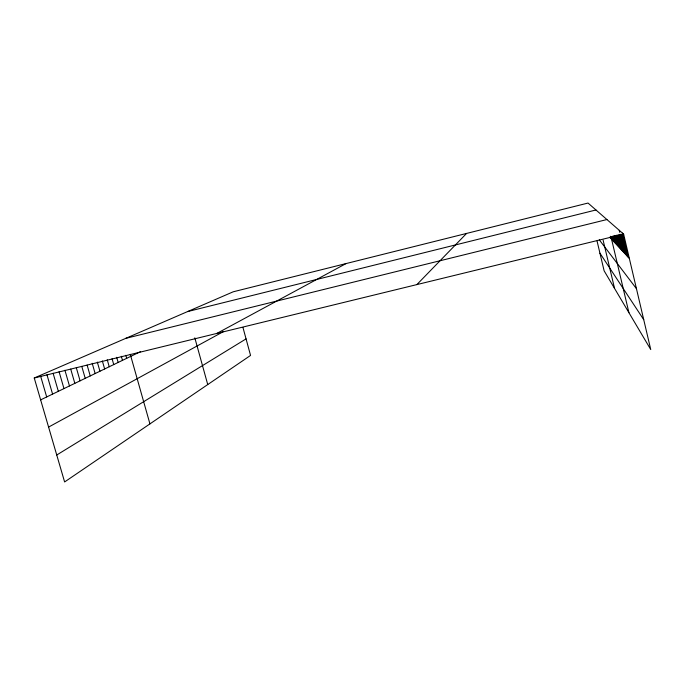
<?xml version="1.0" encoding="UTF-8"?>
<svg xmlns="http://www.w3.org/2000/svg" width="685" height="685" viewBox="0 0 685 685"><rect width="100%" height="100%" fill="white"/><g stroke="black" fill="none" stroke-linecap="round" stroke-linejoin="round"><path stroke-width="1.03" d="M416.874 284.592L466.596 233.422M56.744 455.003L246.061 338.887M48.592 427.089L223.216 331.72M216.871 333.415L346.062 263.571M40.638 399.869L140.545 351.636M242.961 327.49L250.556 355.429L64.613 481.949L34.25 378L233.26 291.784L588.03 203.051L623.624 234.116L650.75 349.555L604.127 270.815L597.063 241.069M187.562 311.581L595.967 209.978M125.757 338.356L606.927 219.542M34.25 378L623.624 234.116M610.035 237.481L629.335 258.425M599.341 239.896L636.442 288.659M599.94 253.202L643.72 319.647M40.672 376.322L46.683 396.949M59.081 371.715L63.97 388.6M53.096 373.231L58.345 391.323M46.965 374.781L52.582 394.098M76.309 367.717L80.085 380.826M70.718 369.087L74.836 383.36M64.921 370.234L69.468 385.955M92.201 363.29L95.138 373.556M87.123 365.079L90.232 375.928M81.78 366.381L85.214 378.351M112.057 358.675L113.736 364.583M107.254 359.788L109.24 366.758M102.339 360.926L104.642 368.975M97.33 362.1L99.941 371.244M130.278 354.333L149.938 423.895M125.835 355.301L126.691 358.324M121.314 356.294L122.461 360.37M116.69 357.305L118.145 362.451M194.814 337.825L207.735 384.568M611.654 237.027L612.356 239.99M611.063 237.061L628.924 312.694M610.301 236.256L610.78 238.294M603.117 240.152L614.556 288.436M622.485 233.123L628.119 257.106M621.86 234.219L626.946 255.822M621.012 234.261L625.79 254.58M619.249 230.297L619.719 232.301M620.19 234.313L624.677 253.364M619.437 234.578L623.581 252.183M618.666 234.664L622.519 251.027M618.153 235.76L621.483 249.897M617.176 234.835L620.464 248.801M616.56 235.332L619.48 247.73M615.866 235.452L618.512 246.677M615.19 235.571L617.57 245.658M614.531 235.683L616.654 244.656M614.043 236.436L615.755 243.68M613.186 235.571L614.873 242.73M612.818 236.736L614.017 241.796M612.227 236.882L613.169 240.889"/></g></svg>
